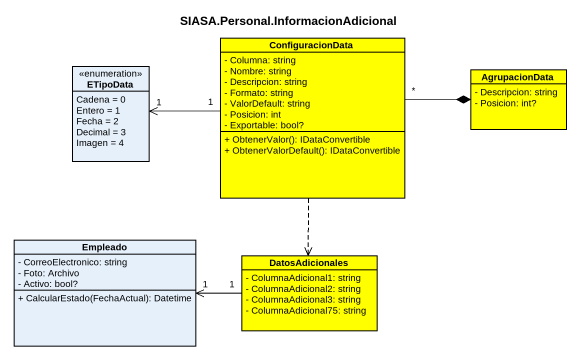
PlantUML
@startuml
title SIASA.Personal.InformacionAdicional
hide circle
hide empty members
skinparam classAttributeIconSize 0
class ConfiguracionData #FFFF00 {
  - Columna: string
  - Nombre: string
  - Descripcion: string
  - Formato: string
  - ValorDefault: string
  - Posicion: int
  - Exportable: bool?
  + ObtenerValor(): IDataConvertible
  + ObtenerValorDefault(): IDataConvertible
}
enum ETipoData {
  Cadena = 0
  Entero = 1
  Fecha = 2
  Decimal = 3
  Imagen = 4
}
class AgrupacionData #FFFF00 {
  - Descripcion: string
  - Posicion: int?
}
class Empleado {
  - CorreoElectronico: string
  - Foto: Archivo
  - Activo: bool?
  + CalcularEstado(FechaActual): Datetime
}
class DatosAdicionales #FFFF00 {
  - ColumnaAdicional1: string
  - ColumnaAdicional2: string
  - ColumnaAdicional3: string
  - ColumnaAdicional75: string
}
ConfiguracionData "1" -left-> "1" ETipoData
ConfiguracionData "*" -right-* AgrupacionData
ConfiguracionData ..> DatosAdicionales
DatosAdicionales "1" -left-> "1" Empleado
@enduml
